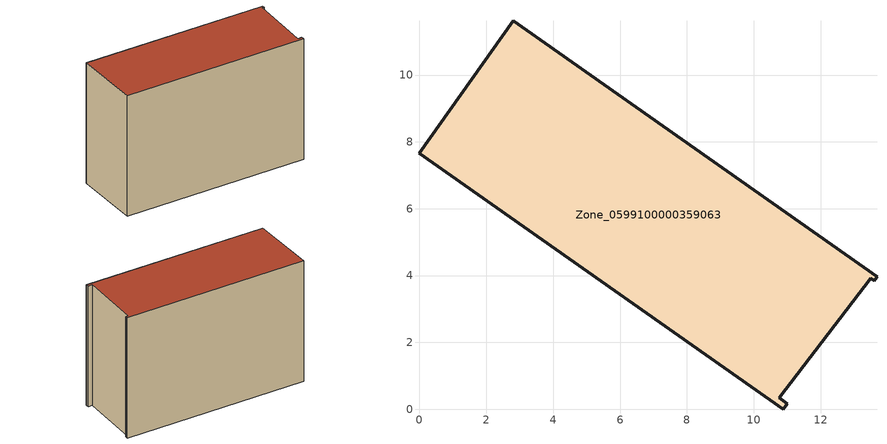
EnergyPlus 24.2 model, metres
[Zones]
Zone_0599100000359063
 floor ground (C_G): 13.6,3.84 13.5,3.92 10.76,0.34 11.01,0.17 10.89,0 0,7.66 2.8,11.63 13.69,3.97 z3.7
 wall outside (C_F): 13.6,3.84 13.69,3.97 2.8,11.63 0,7.66 10.89,0 11.01,0.17 10.76,0.34 13.5,3.92 13.6,3.84 z3.7:12.61
 roof outside (C_R): 13.5,3.92 13.6,3.84 13.69,3.97 2.8,11.63 0,7.66 10.89,0 11.01,0.17 10.76,0.34 z12.61
[BUILDING]
Pand.0599100000359063: North Axis=0; Terrain=City; Loads Convergence Tolerance Value=0.04; Temperature Convergence Tolerance Value=0.4; Solar Distribution=FullExterior; Maximum Number of Warmup Days=25; Minimum Number of Warmup Days=1
[Site:Location]
Rotterdam.The.Hague.AP_ZH_NLD Design_Conditions: Latitude=51.96; Longitude=4.45; Time Zone=1; Elevation=-4.5
[SITE:GROUNDTEMPERATURE:BUILDINGSURFACE]
18, 18, 18, 18, 18, 18, 18, 18, 18, 18, 18, 18
[MATERIAL] Thermal Absorptance=0.9; Solar Absorptance=0.7; Visible Absorptance=0.7
Name | Roughness | Thickness | Conductivity | Density | Specific Heat
G.TI.1992-2005 | MediumSmooth | 0.15 | 0.06 | 540 | 1210
F.TI.1992-2005 | Rough | 0.3 | 0.12 | 1920 | 840
R.TI.1992-2005 | MediumRough | 0.2 | 0.08 | 1500 | 1000
[CONSTRUCTION]
C_G: G.TI.1992-2005
C_F: F.TI.1992-2005
C_R: R.TI.1992-2005
[ZONE]
Zone_0599100000359063: Type=1; Multiplier=1; Ceiling Height=Autocalculate; Volume=Autocalculate; Floor Area=autocalculate; Part of Total Floor Area=Yes
[ZONEINFILTRATION:DESIGNFLOWRATE]
Infil_Zone_0599100000359063: Zone or ZoneList or Space or SpaceList=Zone_0599100000359063; Schedule=AlwaysOn; Design Flow Rate Calculation Method=Flow/Area; Flow Rate per Floor Area=0.0015; Constant Term Coefficient=1; Temperature Term Coefficient=0; Velocity Term Coefficient=0; Velocity Squared Term Coefficient=0
[HVACTEMPLATE:ZONE:IDEALLOADSAIRSYSTEM]
Zone_0599100000359063: Maximum Heating Supply Air Temperature=50; Minimum Cooling Supply Air Temperature=13; Maximum Heating Supply Air Humidity Ratio=0.0156; Minimum Cooling Supply Air Humidity Ratio=0.0077; Heating Limit=NoLimit; Cooling Limit=NoLimit; Dehumidification Control Type=ConstantSensibleHeatRatio; Cooling Sensible Heat Ratio=0.7; Dehumidification Setpoint=60; Humidification Control Type=None; Humidification Setpoint=30; Outdoor Air Method=None; Outdoor Air Flow Rate per Person=0.00944; Outdoor Air Flow Rate per Zone Floor Area=0; Outdoor Air Flow Rate per Zone=0; Demand Controlled Ventilation Type=None; Outdoor Air Economizer Type=NoEconomizer; Heat Recovery Type=None; Sensible Heat Recovery Effectiveness=0.7; Latent Heat Recovery Effectiveness=0.65
[ZONECONTROL:THERMOSTAT]
ThermostatControl_Zone_0599100000359063: Zone or ZoneList=Zone_0599100000359063; Control Type Schedule=DualSetpointControlType; Control 1=Thermostat_Zone_0599100000359063; Temperature Difference Between Cutout And Setpoint=0
[THERMOSTATSETPOINT:DUALSETPOINT]
Thermostat_Zone_0599100000359063: Heating Setpoint Temperature Schedule=HeatingSetpoint_Zone_0599100000359063; Cooling Setpoint Temperature Schedule=CoolingSetpoint_Zone_0599100000359063
[SCHEDULE:COMPACT]
HeatingSetpoint_Zone_0599100000359063: Through: 12/31, For: AllDays, Until: 24:00, 21
CoolingSetpoint_Zone_0599100000359063: Through: 12/31, For: AllDays, Until: 24:00, 24
DualSetpointControlType: Through: 12/31, For: AllDays, Until: 24:00, 4
AlwaysOn: Through: 12/31, For: AllDays, Until: 24:00, 1
